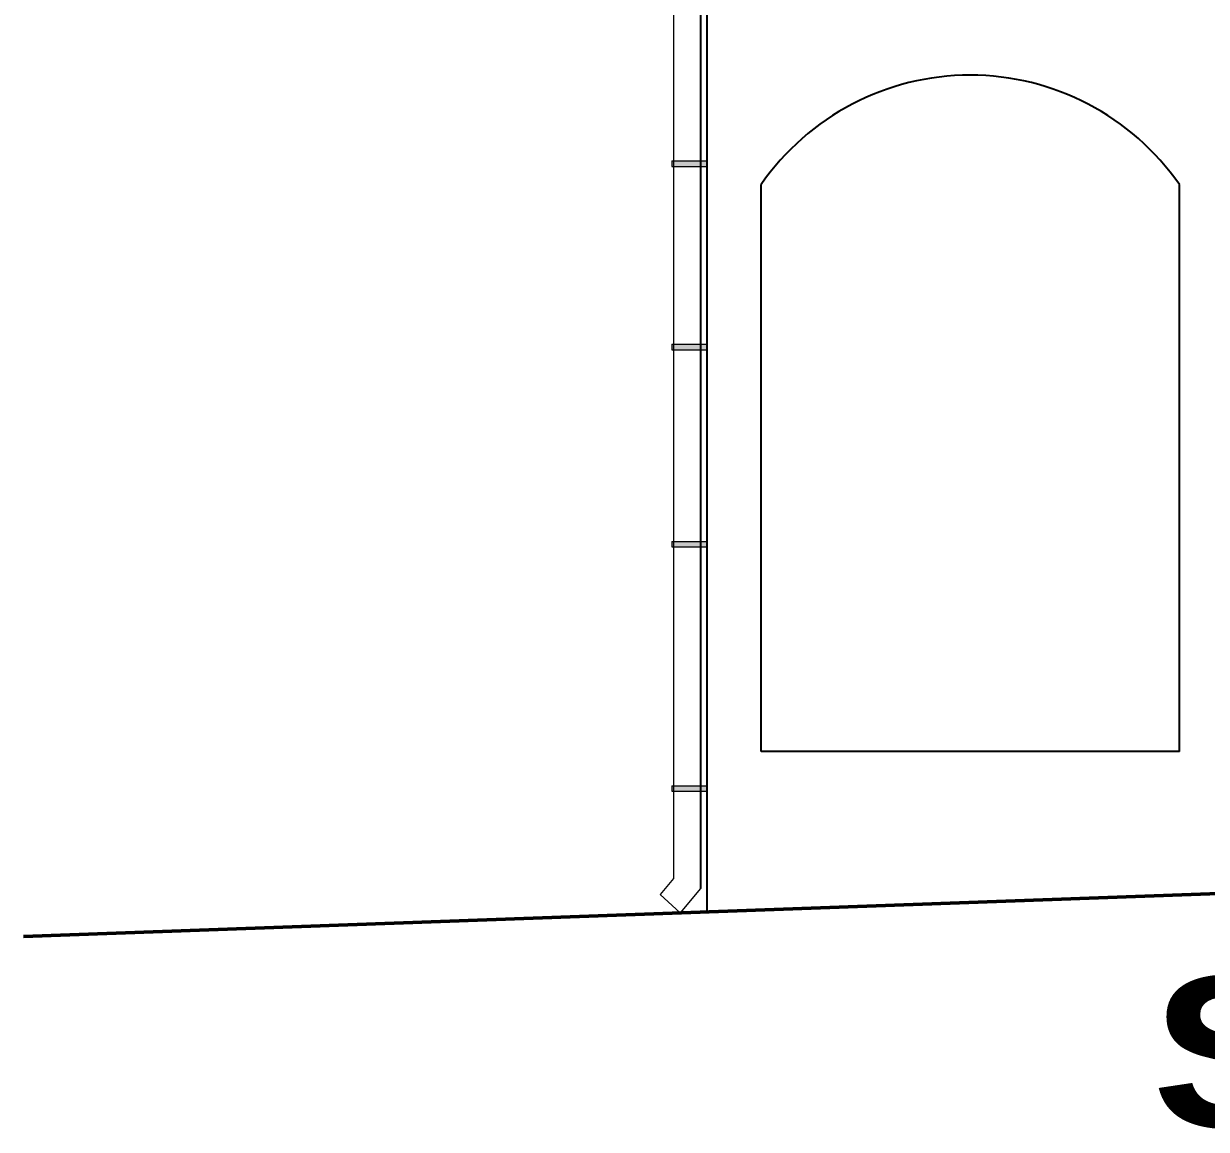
# Model space of a CAD drawing. Header units: metres. Extents: x -375439 to -92892, y 227570 to 490033.
# Drawn here: x -215372 to -210990, y 234307 to 238405 of the extents above; entities that cross this region are included whole.
import ezdxf

# ---------------------------------------------------------------- set-up
doc = ezdxf.new("R2010")
doc.units = ezdxf.units.M
doc.header["$MEASUREMENT"] = 0
doc.layers.add('.18', color=7, linetype='Continuous')
doc.layers.add('.20', color=7, linetype='Continuous')
doc.layers.add('.50', color=7, linetype='Continuous', lineweight=50)
doc.layers.add('shades', color=253, linetype='Continuous', lineweight=20)
doc.styles.get("Standard").update_dxf_attribs({"font": ''})
doc.styles.get('Standard').set_extended_font_data('Arial Black')

msp = doc.modelspace()

# ---------------------------------------------------------------- hatches: boundary and pattern name
at = {"layer": 'shades'}
h = msp.add_hatch(color=256, dxfattribs=at)
h.paths.add_polyline_path([(-212963.6, 237895.9), (-212970.9, 237895.9), (-212970.9, 237875.9), (-212963.6, 237875.9)])
h.paths.add_polyline_path([(-212863.6, 237895.9), (-212963.6, 237895.9), (-212963.6, 237875.9), (-212863.6, 237875.9)])
h.paths.add_polyline_path([(-212840, 237895.9), (-212863.6, 237895.9), (-212863.6, 237875.9), (-212840, 237875.9)])
h = msp.add_hatch(color=256, dxfattribs=at)
h.paths.add_polyline_path([(-212963.6, 237216.6), (-212970.9, 237216.6), (-212970.9, 237196.6), (-212963.6, 237196.6)])
h.paths.add_polyline_path([(-212863.6, 237216.6), (-212963.6, 237216.6), (-212963.6, 237196.6), (-212863.6, 237196.6)])
h.paths.add_polyline_path([(-212840, 237216.6), (-212863.6, 237216.6), (-212863.6, 237196.6), (-212840, 237196.6)])
h = msp.add_hatch(color=256, dxfattribs=at)
h.paths.add_polyline_path([(-212963.6, 236486.2), (-212970.9, 236486.2), (-212970.9, 236466.2), (-212963.6, 236466.2)])
h.paths.add_polyline_path([(-212863.6, 236486.2), (-212963.6, 236486.2), (-212963.6, 236466.2), (-212863.6, 236466.2)])
h.paths.add_polyline_path([(-212840, 236486.2), (-212863.6, 236486.2), (-212863.6, 236466.2), (-212840, 236466.2)])
h = msp.add_hatch(color=256, dxfattribs=at)
h.paths.add_polyline_path([(-212963.6, 235580.5), (-212970.9, 235580.5), (-212970.9, 235560.5), (-212963.6, 235560.5)])
h.paths.add_polyline_path([(-212863.6, 235580.5), (-212963.6, 235580.5), (-212963.6, 235560.5), (-212863.6, 235560.5)])
h.paths.add_polyline_path([(-212840, 235580.5), (-212863.6, 235580.5), (-212863.6, 235560.5), (-212840, 235560.5)])

# ---------------------------------------------------------------- linework, layer by layer
at = {"layer": '.18'}
for p, q in [((-212863.6, 240547.3), (-212863.6, 235200.3)), ((-212840, 235113), (-212840, 238607.7)), ((-211090, 235707.7), (-211090, 237808.6)), ((-211090, 237777.7), (-211090, 237808.6)), ((-211090, 237562.7), (-211090, 237762.7)), ((-211090, 237347.7), (-211090, 237547.7)), ((-211090, 237132.7), (-211090, 237332.7)), ((-211090, 236917.7), (-211090, 237117.7)), ((-211090, 236702.7), (-211090, 236902.7)), ((-211090, 236487.7), (-211090, 236687.7)), ((-211090, 235707.7), (-212640, 235707.7))]:
    msp.add_line(p, q, dxfattribs=at)
msp.add_arc((-211865, 237270.3), 943.6, 34.7822, 145.2178, dxfattribs=at)
at = {"layer": '.20'}
msp.add_line((-212640, 235707.7), (-212640, 237808.6), dxfattribs=at)
at = {"layer": '.50'}
msp.add_line((-203362.2, 235455.3), (-215371.9, 235021.6), dxfattribs=at)
at = {"layer": 'shades'}
for p, q in [((-212963.6, 240466.9), (-212963.6, 235236.7)), ((-212970.9, 237895.9), (-212840, 237895.9)), ((-212970.9, 237895.9), (-212970.9, 237875.9)), ((-212970.9, 237875.9), (-212840, 237875.9)), ((-212970.9, 237216.6), (-212840, 237216.6)), ((-212970.9, 237216.6), (-212970.9, 237196.6)), ((-212970.9, 237196.6), (-212840, 237196.6)), ((-212970.9, 236486.2), (-212840, 236486.2)), ((-212970.9, 236486.2), (-212970.9, 236466.2)), ((-212970.9, 236466.2), (-212840, 236466.2)), ((-212970.9, 235580.5), (-212840, 235580.5)), ((-212970.9, 235580.5), (-212970.9, 235560.5)), ((-212970.9, 235560.5), (-212840, 235560.5)), ((-212963.6, 235236.7), (-213013.3, 235177.7)), ((-213013.3, 235177.7), (-212940.1, 235109.4)), ((-212863.6, 235200.3), (-212940.1, 235109.4))]:
    msp.add_line(p, q, dxfattribs=at)

# ---------------------------------------------------------------- texts
at = {"layer": '.20'}
msp.add_text('SIDE ELEVATION', height=558.665, dxfattribs=at).set_placement((-211192.3, 234315.1))

doc.saveas('drawing.dxf')
